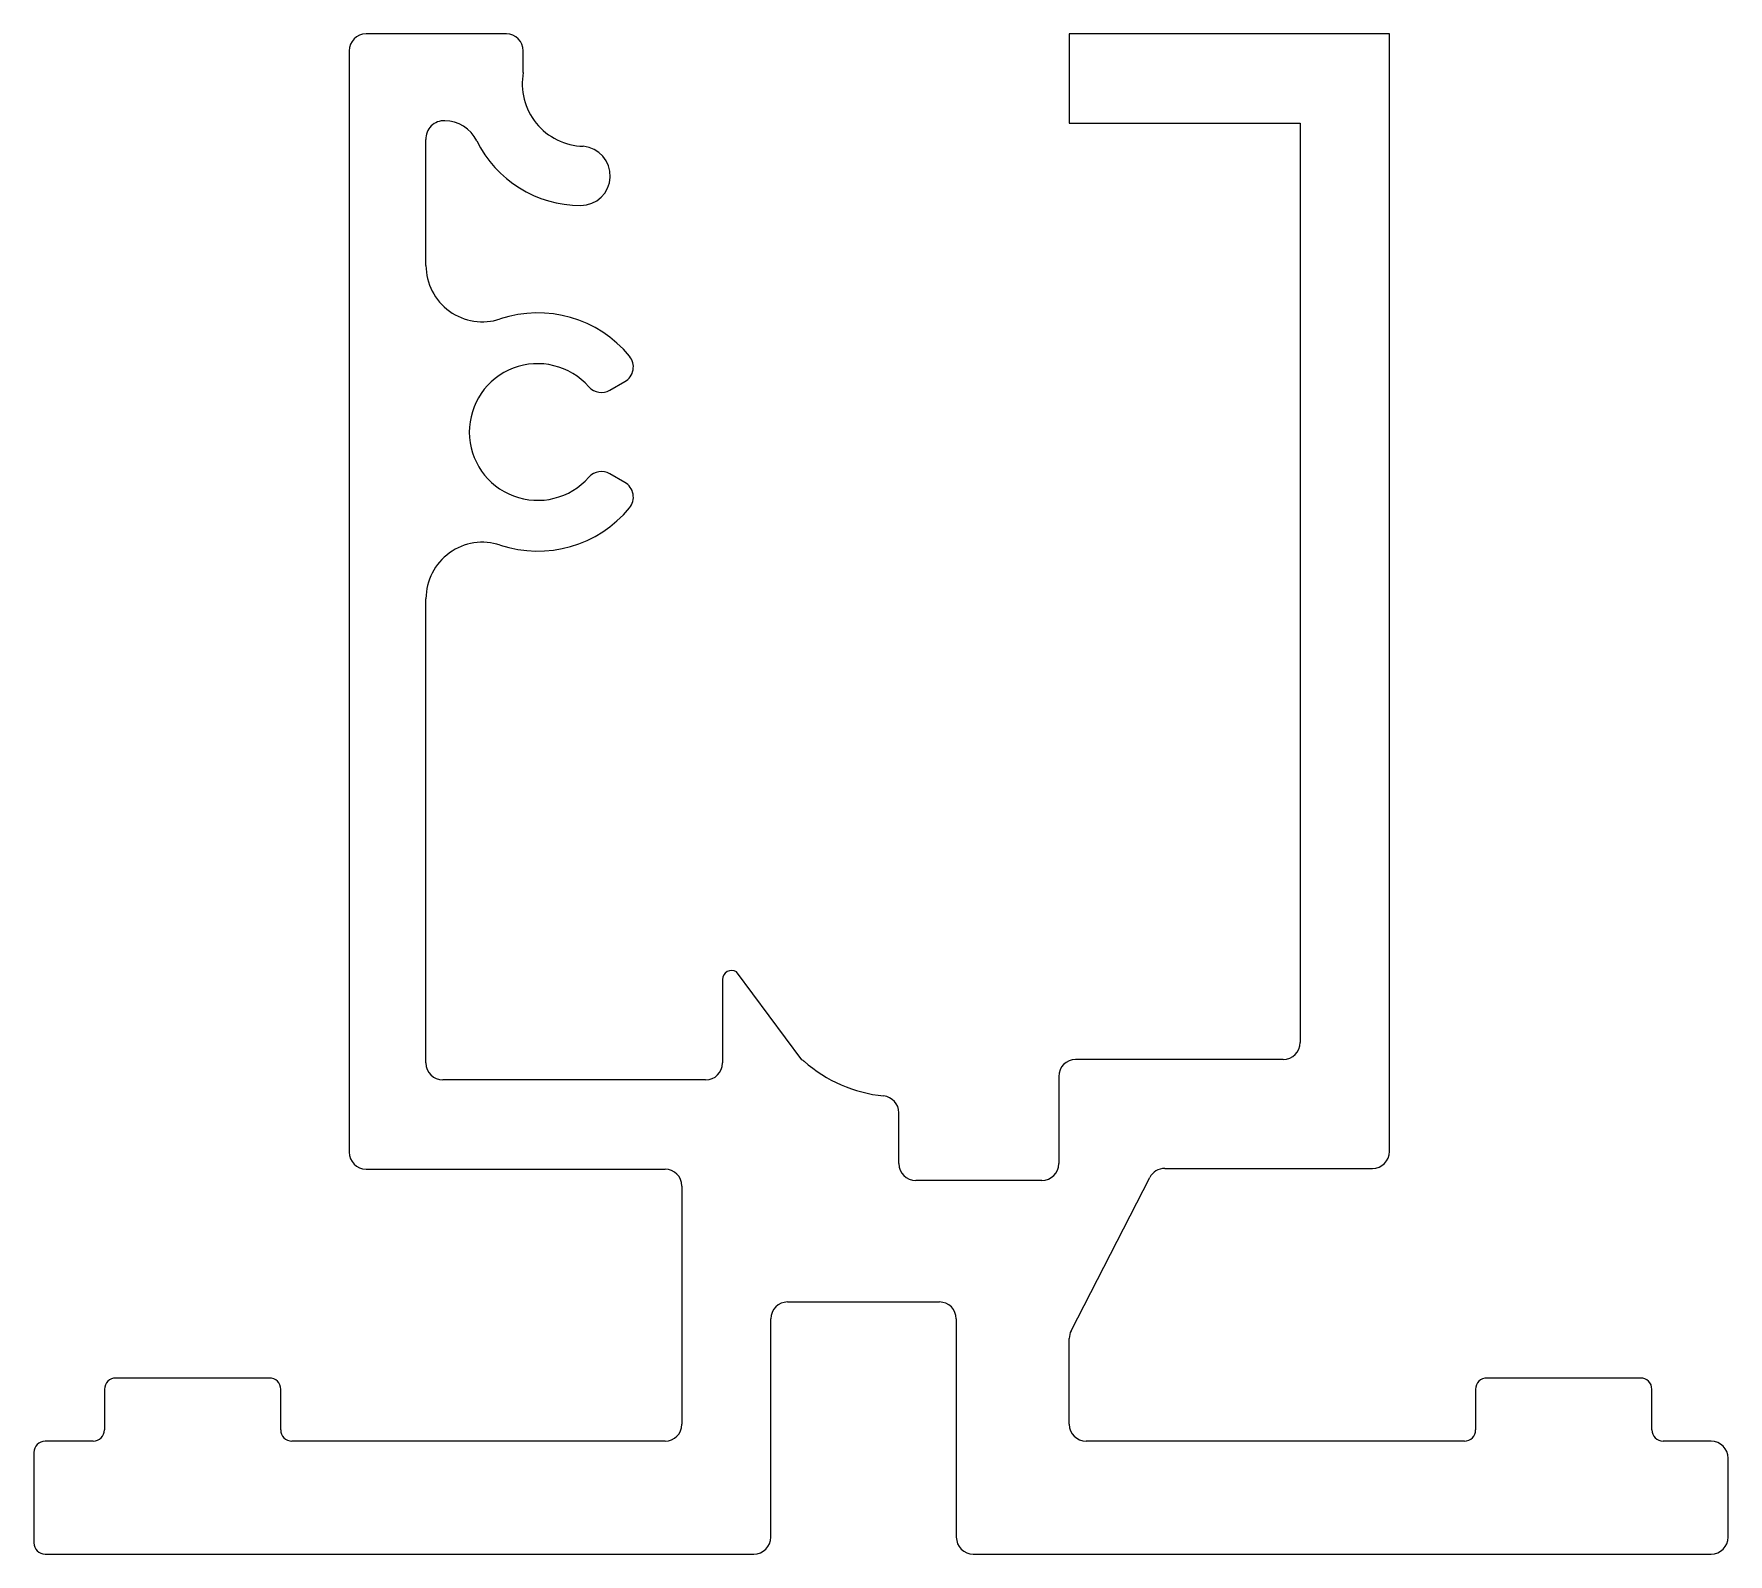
# Model space of a CAD drawing. Extents: x -18.7 to 19.4, y 5.2 to 39.4.
import ezdxf

# ---------------------------------------------------------------- set-up
doc = ezdxf.new("R2010")
doc.units = 0
doc.layers.get('0').update_dxf_attribs({"linetype": 'CONTINUOUS'})

msp = doc.modelspace()

# ---------------------------------------------------------------- linework, layer by layer
at = {"linetype": 'CONTINUOUS'}
for p, q in [((-8.076, 39.394), (-11.231, 39.394)), ((11.782, 39.394), (4.583, 39.394)), ((4.583, 39.394), (4.583, 37.388)), ((11.782, 14.254), (11.782, 39.394)), ((-11.612, 39.013), (-11.612, 14.237)), ((-7.695, 38.528), (-7.695, 39.013)), ((4.583, 37.388), (9.775, 37.388)), ((9.775, 37.388), (9.775, 16.703)), ((-9.884, 34.187), (-9.884, 37.016)), ((-5.746, 31.377), (-5.41, 31.571)), ((-5.41, 29.304), (-5.746, 29.498)), ((-9.884, 23.015), (-9.884, 26.688)), ((-9.884, 20.308), (-9.884, 23.015)), ((-9.884, 16.244), (-9.884, 20.308)), ((-1.429, 16.314), (-2.9, 18.291)), ((-3.214, 18.12), (-3.214, 17.773)), ((-3.214, 17.773), (-3.214, 16.244)), ((9.394, 16.322), (4.726, 16.322)), ((-3.595, 15.863), (-9.503, 15.863)), ((4.345, 15.941), (4.345, 13.98)), ((0.75, 13.98), (0.75, 15.123)), ((-11.231, 13.856), (-4.508, 13.856)), ((6.73, 13.873), (11.401, 13.873)), ((-4.127, 13.475), (-4.127, 8.116)), ((3.964, 13.599), (1.131, 13.599)), ((4.625, 10.219), (6.391, 13.665)), ((-1.75, 10.867), (1.662, 10.867)), ((-2.131, 5.576), (-2.131, 10.486)), ((2.043, 10.486), (2.043, 5.576)), ((4.583, 8.116), (4.583, 10.046)), ((-13.405, 9.157), (-16.859, 9.157)), ((17.431, 9.157), (13.976, 9.157)), ((-17.113, 8.903), (-17.113, 7.989)), ((-13.151, 7.989), (-13.151, 8.903)), ((13.722, 8.903), (13.722, 7.989)), ((17.685, 7.989), (17.685, 8.903)), ((-17.367, 7.735), (-18.447, 7.735)), ((-4.508, 7.735), (-12.897, 7.735)), ((13.468, 7.735), (4.964, 7.735)), ((19.018, 7.735), (17.939, 7.735)), ((-18.701, 7.481), (-18.701, 5.449)), ((19.399, 5.576), (19.399, 7.354)), ((-18.447, 5.195), (-2.512, 5.195)), ((2.424, 5.195), (18.891, 5.195)), ((18.891, 5.195), (19.018, 5.195))]:
    msp.add_line(p, q, dxfattribs=at)
for centre, radius, start, end in [((-11.231, 39.013), 0.381, 90, 180), ((-8.076, 39.013), 0.381, 0, 90), ((-6.312, 38.272), 1.406, 169.5106, 268.6591), ((-9.482, 37.037), 0.403, 86.9673, 183.0327), ((-9.461, 36.639), 0.8, 26.127, 90), ((-6.405, 38.138), 2.604, 206.127, 270), ((-6.405, 36.201), 0.667, 270, 84.902), ((-8.614, 34.187), 1.27, 180, 288.3105), ((-7.373, 30.438), 2.68, 39.5406, 108.3105), ((-5.601, 31.901), 0.381, 300, 39.5406), ((-7.373, 30.438), 1.537, 41.4595, 180.2586), ((-5.936, 31.707), 0.381, 221.4595, 300), ((-7.373, 30.438), 1.537, 180.2586, 318.5405), ((-5.936, 29.168), 0.381, 60, 138.5405), ((-5.601, 28.974), 0.381, 320.4594, 60), ((-7.373, 30.438), 2.68, 251.6895, 320.4594), ((-8.614, 26.688), 1.27, 71.6895, 180), ((-3.011, 18.12), 0.203, 57.1184, 180), ((9.394, 16.703), 0.381, 270, 360), ((-9.503, 16.244), 0.381, 180, 270), ((-3.595, 16.244), 0.381, 270, 360), ((-1.547, 16.089), 0.254, 48.8739, 62.2431), ((0.741, 18.711), 3.226, 228.8739, 264.0773), ((4.726, 15.941), 0.381, 90, 180), ((0.369, 15.123), 0.381, 0, 84.0773), ((-11.231, 14.237), 0.381, 180, 270), ((11.401, 14.254), 0.381, 270, 360), ((-4.508, 13.475), 0.381, 0, 90), ((1.131, 13.98), 0.381, 180, 270), ((3.964, 13.98), 0.381, 270, 360), ((6.73, 13.492), 0.381, 90, 152.8723), ((-1.75, 10.486), 0.381, 90, 180), ((1.662, 10.486), 0.381, 360, 90), ((4.964, 10.046), 0.381, 152.8723, 180), ((-16.859, 8.903), 0.254, 90, 180), ((-13.405, 8.903), 0.254, 0, 90), ((13.976, 8.903), 0.254, 90, 180), ((17.431, 8.903), 0.254, 360, 90), ((-4.508, 8.116), 0.381, 270, 0), ((4.964, 8.116), 0.381, 180, 270), ((-18.447, 7.481), 0.254, 90, 180), ((-17.367, 7.989), 0.254, 270, 0), ((-12.897, 7.989), 0.254, 180, 270), ((13.468, 7.989), 0.254, 270, 360), ((17.939, 7.989), 0.254, 180, 270), ((19.018, 7.354), 0.381, 0, 90), ((-18.447, 5.449), 0.254, 180, 270), ((-2.512, 5.576), 0.381, 270, 0), ((2.424, 5.576), 0.381, 180, 270), ((19.018, 5.576), 0.381, 270, 360)]:
    msp.add_arc(centre, radius, start, end, dxfattribs=at)

doc.saveas('drawing.dxf')
